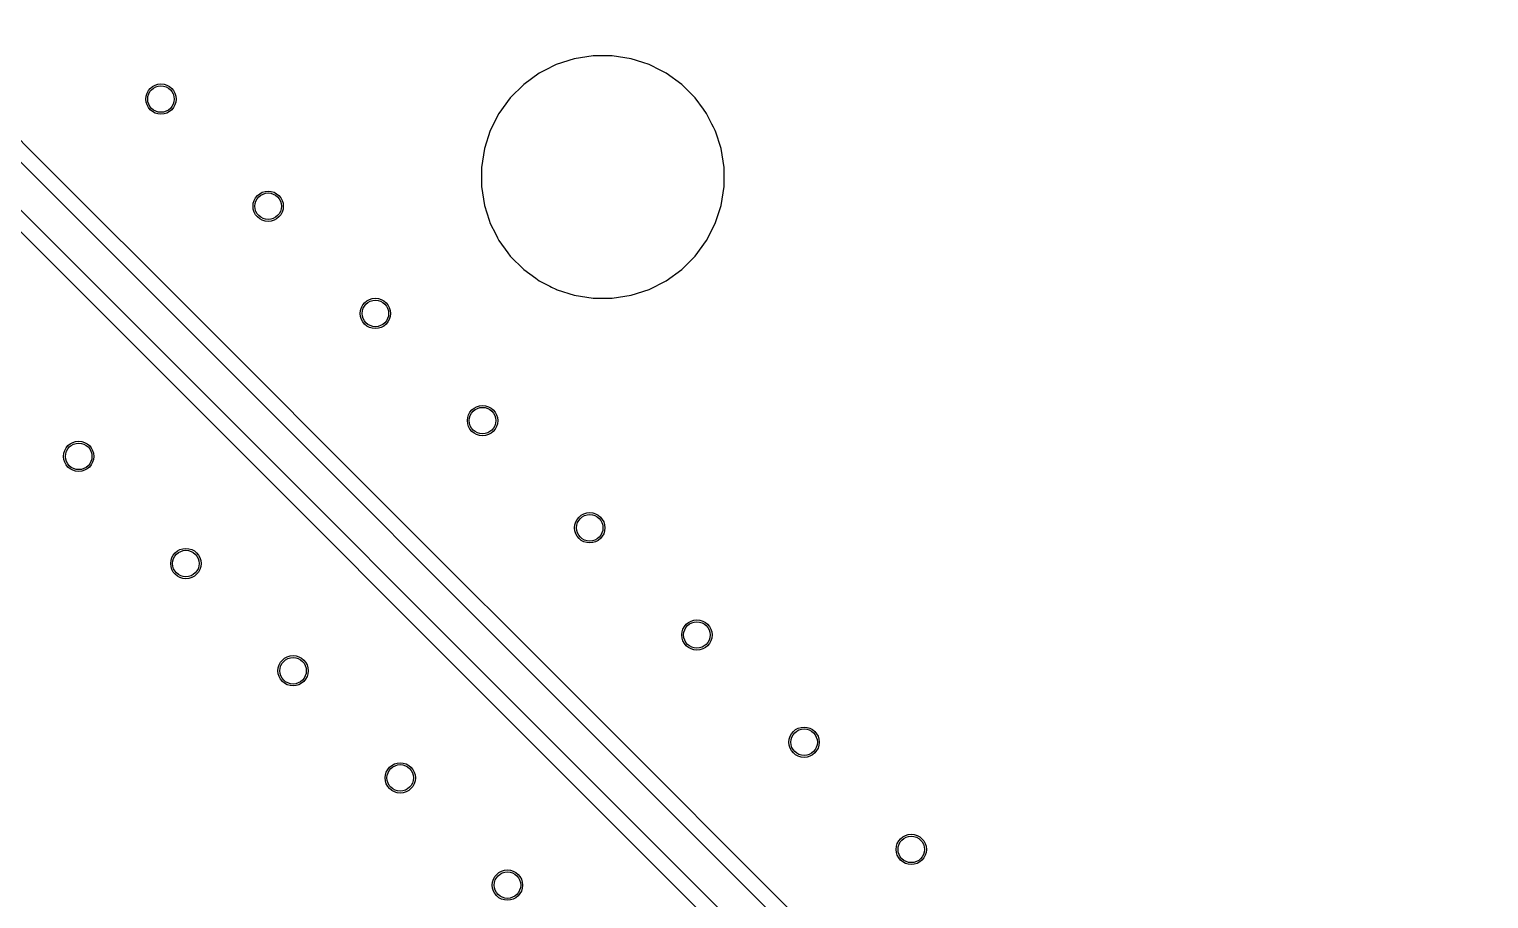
# Model space of a CAD drawing. Header units: inches. Extents: x -2.56 to 2.56, y -2.56 to 2.56.
# Drawn here: x -0.298 to 0.46, y -1.123 to -0.671 of the extents above; entities that cross this region are included whole.
import ezdxf

# ---------------------------------------------------------------- set-up
doc = ezdxf.new("R2010")
doc.units = ezdxf.units.IN
doc.header["$MEASUREMENT"] = 0
doc.layers.add('BLACK', color=250, linetype='CONTINUOUS')

msp = doc.modelspace()

# ---------------------------------------------------------------- linework, layer by layer
at = {"layer": 'BLACK', "linetype": 'CONTINUOUS'}
for p, q in [((-1.06988, 0.02729), (0.45626, -1.49885)), ((0.44114, -1.50879), (-1.085, 0.01736)), ((-1.09214, 0.01334), (0.43132, -1.51013)), ((-0.28835, -0.74307), (-1.02348, -0.00795)), ((-0.02419, -0.68964), (-0.03027, -0.69273)), ((-0.01476, -0.68657), (-0.02419, -0.68964)), ((-0.02419, -0.68964), (-0.02419, -0.68964)), ((-0.00822, -0.68554), (-0.01476, -0.68657)), ((-0.01476, -0.68657), (-0.01476, -0.68657)), ((-0.00496, -0.68502), (-0.00822, -0.68554)), ((0.00496, -0.68502), (-0.00496, -0.68502)), ((-0.00496, -0.68502), (-0.00496, -0.68502)), ((0.00822, -0.68554), (0.00496, -0.68502)), ((0.00496, -0.68502), (0.00496, -0.68502)), ((0.01476, -0.68657), (0.00822, -0.68554)), ((0.02089, -0.68856), (0.01476, -0.68657)), ((0.02419, -0.68964), (0.02089, -0.68856)), ((0.03027, -0.69273), (0.02419, -0.68964)), ((-0.03303, -0.69414), (-0.04105, -0.69997)), ((-0.03027, -0.69273), (-0.03303, -0.69414)), ((0.03303, -0.69414), (0.03027, -0.69273)), ((0.04105, -0.69997), (0.03303, -0.69414)), ((0.03303, -0.69414), (0.03303, -0.69414)), ((0.03303, -0.69414), (0.03303, -0.69414)), ((-0.04105, -0.69997), (-0.04806, -0.70698)), ((-0.04105, -0.69997), (-0.04105, -0.69997)), ((0.04806, -0.70698), (0.04105, -0.69997)), ((0.04105, -0.69997), (0.04105, -0.69997)), ((0.04105, -0.69997), (0.04105, -0.69997)), ((0.04105, -0.69997), (0.04105, -0.69997)), ((-0.04806, -0.70698), (-0.05389, -0.71501)), ((-0.04806, -0.70698), (-0.04806, -0.70698)), ((0.05229, -0.71281), (0.04806, -0.70698)), ((0.04806, -0.70698), (0.04806, -0.70698)), ((0.04806, -0.70698), (0.04806, -0.70698)), ((0.04806, -0.70698), (0.04806, -0.70698)), ((-0.05389, -0.71501), (-0.0584, -0.72384)), ((-0.05389, -0.71501), (-0.05389, -0.71501)), ((0.05389, -0.71501), (0.05229, -0.71281)), ((0.05676, -0.72064), (0.05389, -0.71501)), ((-0.0584, -0.72384), (-0.06146, -0.73328)), ((-0.0584, -0.72384), (-0.0584, -0.72384)), ((-0.0584, -0.72384), (-0.0584, -0.72384)), ((0.0575, -0.72208), (0.05676, -0.72064)), ((0.05676, -0.72064), (0.05676, -0.72064)), ((0.05827, -0.72359), (0.0575, -0.72208)), ((0.05829, -0.72364), (0.05827, -0.72359)), ((0.05831, -0.72367), (0.05829, -0.72364)), ((0.0584, -0.72384), (0.05831, -0.72367)), ((0.0585, -0.72416), (0.0584, -0.72384)), ((0.0584, -0.72384), (0.0584, -0.72384)), ((0.0584, -0.72384), (0.0584, -0.72384)), ((0.06146, -0.73328), (0.0585, -0.72416)), ((0.0585, -0.72416), (0.0585, -0.72416)), ((-0.06146, -0.73328), (-0.06301, -0.74307)), ((-0.06146, -0.73328), (-0.06146, -0.73328)), ((0.06301, -0.74307), (0.06146, -0.73328)), ((0.06146, -0.73328), (0.06146, -0.73328)), ((0.06146, -0.73328), (0.06146, -0.73328)), ((-0.21127, -0.82016), (-0.28835, -0.74307)), ((-0.06301, -0.74307), (-0.06301, -0.75299)), ((0.06301, -0.75299), (0.06301, -0.74307)), ((-0.06301, -0.75299), (-0.06146, -0.76279)), ((0.06146, -0.76279), (0.06301, -0.75299)), ((-0.06146, -0.76279), (-0.06146, -0.76279)), ((-0.06146, -0.76279), (-0.05896, -0.77048)), ((0.0584, -0.77222), (0.06146, -0.76279)), ((-0.05896, -0.77048), (-0.0584, -0.77222)), ((-0.0584, -0.77222), (-0.05555, -0.7778)), ((0.05389, -0.78106), (0.0584, -0.77222)), ((-0.05555, -0.7778), (-0.05459, -0.77968)), ((-0.05459, -0.77968), (-0.05459, -0.77969)), ((-0.05459, -0.77969), (-0.05389, -0.78106)), ((-0.05389, -0.78106), (-0.05389, -0.78106)), ((-0.05389, -0.78106), (-0.04924, -0.78746)), ((-0.04924, -0.78746), (-0.04806, -0.78908)), ((0.04806, -0.78908), (0.05389, -0.78106)), ((-0.04806, -0.78908), (-0.04806, -0.78908)), ((-0.04806, -0.78908), (-0.04806, -0.78908)), ((-0.04806, -0.78908), (-0.04105, -0.79609)), ((-0.04105, -0.79609), (-0.04105, -0.79609)), ((-0.04105, -0.79609), (-0.04105, -0.79609)), ((-0.04105, -0.79609), (-0.04105, -0.79609)), ((-0.04105, -0.79609), (-0.03479, -0.80064)), ((0.03303, -0.80192), (0.04105, -0.79609)), ((0.04105, -0.79609), (0.04806, -0.78908)), ((-0.03479, -0.80064), (-0.03303, -0.80192)), ((-0.03303, -0.80192), (-0.02739, -0.80479)), ((0.02419, -0.80643), (0.03303, -0.80192)), ((-0.02739, -0.80479), (-0.02739, -0.80479)), ((-0.02739, -0.80479), (-0.02658, -0.80521)), ((-0.02658, -0.80521), (-0.0243, -0.80637)), ((-0.0243, -0.80637), (-0.02415, -0.80644)), ((-0.02415, -0.80644), (-0.02401, -0.80649)), ((-0.02401, -0.80649), (-0.02373, -0.80657)), ((-0.02373, -0.80657), (-0.01476, -0.80949)), ((-0.01476, -0.80949), (-0.00496, -0.81104)), ((-0.00496, -0.81104), (-0.00496, -0.81104)), ((-0.00496, -0.81104), (0.00496, -0.81104)), ((0.00496, -0.81104), (0.01476, -0.80949)), ((0.00496, -0.81104), (0.00496, -0.81104)), ((0.01476, -0.80949), (0.02419, -0.80643)), ((-0.11003, -0.9214), (-0.21127, -0.82016)), ((-0.01127, -1.02016), (-0.11003, -0.9214)), ((0.46029, -1.49171), (-0.01127, -1.02016))]:
    msp.add_line(p, q, dxfattribs=at)
at = {"layer": 'BLACK'}
for centre in [(-0.22947, -0.70754), (-0.17379, -0.76322), (-0.11811, -0.8189), (-0.06243, -0.87458), (-0.27221, -0.89314), (-0.00675, -0.93025), (-0.21654, -0.94882), (0.04892, -0.98593), (-0.16086, -1.0045), (0.1046, -1.04161), (-0.10518, -1.06017), (0.16028, -1.09729), (-0.0495, -1.11585)]:
    msp.add_circle(centre, 0.00787, dxfattribs=at)
at = {"layer": 'WHITE'}
for centre in [(-0.22947, -0.70754), (-0.17379, -0.76322), (-0.11811, -0.8189), (-0.06243, -0.87458), (-0.27221, -0.89314), (-0.00675, -0.93025), (-0.21654, -0.94882), (0.04892, -0.98593), (-0.16086, -1.0045), (0.1046, -1.04161), (-0.10518, -1.06017), (0.16028, -1.09729), (-0.0495, -1.11585)]:
    msp.add_circle(centre, 0.00689, dxfattribs=at)

doc.saveas('drawing.dxf')
